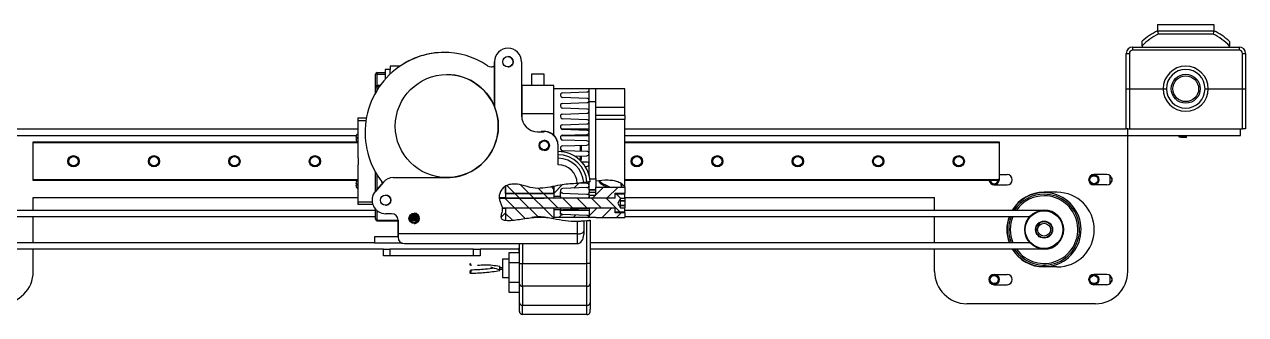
# Model space of a CAD drawing. Header units: millimetres. Extents: x -168 to 836, y 5 to 727.
# Drawn here: x 185.1 to 564.5, y 213.2 to 303.3 of the extents above; entities that cross this region are included whole.
import ezdxf

# ---------------------------------------------------------------- set-up
doc = ezdxf.new("R2010")
doc.units = ezdxf.units.MM

msp = doc.modelspace()

# ---------------------------------------------------------------- hatches: boundary and pattern name
at = {"linetype": 'Continuous', "lineweight": 18}
h = msp.add_hatch(dxfattribs=at)
h.set_pattern_fill('ANSI31', style=0)
edge = h.paths.add_edge_path(flags=0)
edge.add_spline(control_points=[(334.61, 253.09), (334.45, 253), (333.38, 252.27), (332.66, 250.96), (332.61, 249.88)], knot_values=[0.384754, 0.384754, 0.384754, 0.384754, 0.390349, 0.42382, 0.42382, 0.42382, 0.42382], weights=[1, 1, 1, 1, 1], degree=3, periodic=0)
edge.add_line((332.61, 249.88), (332.61, 249.56))
edge.add_spline(control_points=[(332.61, 249.56), (332.61, 249.55), (332.61, 249.54), (332.61, 249.53)], knot_values=[0.427203, 0.427203, 0.427203, 0.427203, 0.427492, 0.427492, 0.427492, 0.427492], weights=[1, 1, 1, 1], degree=3, periodic=0)
edge.add_line((332.61, 249.53), (334.61, 249.53))
edge.add_line((334.61, 249.53), (334.61, 253.09))
h = msp.add_hatch(dxfattribs=at)
h.set_pattern_fill('ANSI31', angle=90, style=0)
edge = h.paths.add_edge_path(flags=0)
edge.add_line((346.6, 249.29), (332.63, 249.29))
edge.add_spline(control_points=[(332.63, 249.29), (332.77, 248.3), (333.35, 247.37), (333.54, 246.37)], knot_values=[0.429977, 0.429977, 0.429977, 0.429977, 0.461418, 0.461418, 0.461418, 0.461418], weights=[1, 1, 1, 1], degree=3, periodic=0)
edge.add_line((333.54, 246.37), (346.6, 246.37))
edge.add_line((346.6, 246.37), (346.6, 246.33))
edge.add_line((346.6, 246.33), (368.5, 246.33))
edge.add_arc((368.5, 246.23), 0.1, -0.1073, 90, ccw=False)
edge.add_line((368.6, 246.23), (368.6, 245.08))
edge.add_line((368.6, 245.08), (371.5, 245.08))
edge.add_arc((371.5, 245.18), 0.1, 270, 359.9816)
edge.add_line((371.6, 245.18), (371.6, 246.39))
edge.add_line((371.6, 246.39), (370.3, 246.39))
edge.add_line((370.3, 246.39), (369.47, 247.83))
edge.add_line((369.47, 247.83), (370.3, 249.26))
edge.add_line((370.3, 249.26), (371.6, 249.26))
edge.add_line((371.6, 249.26), (371.6, 250.48))
edge.add_arc((371.5, 250.48), 0.1, 0, 90)
edge.add_line((371.5, 250.58), (368.6, 250.58))
edge.add_line((368.6, 250.58), (368.6, 249.43))
edge.add_arc((368.5, 249.43), 0.1, -90, 0.1527, ccw=False)
edge.add_line((368.5, 249.33), (346.6, 249.33))
edge.add_line((346.6, 249.33), (346.6, 249.29))
h = msp.add_hatch(dxfattribs=at)
h.set_pattern_fill('ANSI31', angle=90, style=0)
edge = h.paths.add_edge_path(flags=0)
edge.add_line((334.61, 250.78), (349.61, 250.78))
edge.add_line((349.61, 250.78), (349.61, 252.91))
edge.add_spline(control_points=[(349.61, 252.91), (349.25, 252.83), (346.85, 252.26), (342.67, 252.19), (338.28, 254.05), (335.5, 253.61), (334.61, 253.09)], knot_values=[0.228165, 0.228165, 0.228165, 0.228165, 0.239312, 0.303802, 0.353386, 0.384754, 0.384754, 0.384754, 0.384754], weights=[1, 1, 1, 1, 1, 1, 1], degree=3, periodic=0)
edge.add_line((334.61, 253.09), (334.61, 250.78))
h = msp.add_hatch(dxfattribs=at)
h.set_pattern_fill('ANSI31', angle=90, style=0)
h.paths.add_polyline_path([(334.61, 250.77), (334.61, 249.33), (349.61, 249.33), (349.61, 250.77)], flags=0)
h = msp.add_hatch(dxfattribs=at)
h.set_pattern_fill('ANSI31', style=0)
edge = h.paths.add_edge_path(flags=0)
edge.add_line((359.81, 253.91), (357.53, 253.99))
edge.add_spline(control_points=[(357.53, 253.99), (356.99, 253.92), (355.24, 253.75), (352.67, 253.75), (350.6, 253.16), (349.61, 252.91)], knot_values=[0.146622, 0.146622, 0.146622, 0.146622, 0.161789, 0.196672, 0.228165, 0.228165, 0.228165, 0.228165], weights=[1, 1, 1, 1, 1, 1], degree=3, periodic=0)
edge.add_line((349.61, 252.91), (349.61, 249.83))
edge.add_line((349.61, 249.83), (351.61, 249.83))
edge.add_line((351.61, 249.83), (351.61, 251.33))
edge.add_line((351.61, 251.33), (351.66, 251.33))
edge.add_arc((352.36, 251.62), 0.75, 89.776, 202.748, ccw=False)
edge.add_line((352.36, 252.37), (359.8, 252.63))
edge.add_arc((359.8, 253.43), 0.802, 270, 352.6522)
edge.add_arc((359.92, 253.23), 0.684, 7.9563, 98.9732)
h = msp.add_hatch(dxfattribs=at)
h.set_pattern_fill('ANSI31', style=0)
h.paths.add_polyline_path([(362.6, 252.78), (362.6, 250.3), (360.6, 250.3), (360.6, 249.33), (368.6, 249.33), (368.6, 250.86), (371.6, 250.86), (371.6, 252.78)], flags=0)
h = msp.add_hatch(dxfattribs=at)
h.set_pattern_fill('ANSI31', angle=90, style=0)
edge = h.paths.add_edge_path(flags=0)
edge.add_line((332.61, 249.83), (332.61, 249.88))
edge.add_spline(control_points=[(332.61, 249.88), (332.6, 249.86), (332.6, 249.84), (332.6, 249.83)], knot_values=[0.42382, 0.42382, 0.42382, 0.42382, 0.424404, 0.424404, 0.424404, 0.424404], weights=[1, 1, 1, 1], degree=3, periodic=0)
edge.add_line((332.6, 249.83), (332.61, 249.83))
h = msp.add_hatch(dxfattribs=at)
h.set_pattern_fill('ANSI31', style=0)
edge = h.paths.add_edge_path(flags=0)
edge.add_line((334.61, 246.13), (333.57, 246.13))
edge.add_spline(control_points=[(333.57, 246.13), (333.6, 245.9), (333.61, 244.99), (332.7, 243.13), (333.79, 242.59), (334.61, 242.48)], knot_values=[0.463871, 0.463871, 0.463871, 0.463871, 0.470786, 0.491588, 0.515244, 0.515244, 0.515244, 0.515244], weights=[1, 1, 1, 1, 1, 1], degree=3, periodic=0)
edge.add_line((334.61, 242.48), (334.61, 246.13))
h = msp.add_hatch(dxfattribs=at)
h.set_pattern_fill('ANSI31', angle=90, style=0)
edge = h.paths.add_edge_path(flags=0)
edge.add_line((334.61, 246.33), (334.61, 242.48))
edge.add_spline(control_points=[(334.61, 242.48), (335.63, 242.34), (340.54, 242.82), (344.35, 244.05), (348.12, 243.33), (349.61, 243.02)], knot_values=[0.515244, 0.515244, 0.515244, 0.515244, 0.544878, 0.618561, 0.664365, 0.664365, 0.664365, 0.664365], weights=[1, 1, 1, 1, 1, 1], degree=3, periodic=0)
edge.add_line((349.61, 243.02), (349.61, 246.33))
edge.add_line((349.61, 246.33), (334.61, 246.33))
h = msp.add_hatch(dxfattribs=at)
h.set_pattern_fill('ANSI31', style=0)
edge = h.paths.add_edge_path(flags=0)
edge.add_line((359.81, 244.01), (352.37, 244.27))
edge.add_arc((352.36, 245.02), 0.75, 246.9278, 271, ccw=False)
edge.add_line((352.06, 244.33), (351.61, 244.33))
edge.add_line((351.61, 244.33), (351.61, 245.83))
edge.add_line((351.61, 245.83), (349.61, 245.83))
edge.add_line((349.61, 245.83), (349.61, 243.33))
edge.add_line((349.61, 243.33), (360.36, 243.33))
edge.add_arc((360.36, 243.53), 0.2, 270, 383.824)
edge.add_arc((359.92, 243.33), 0.684, 23.824, 98.9732)
h = msp.add_hatch(dxfattribs=at)
h.set_pattern_fill('ANSI31', style=0)
h.paths.add_polyline_path([(362.6, 243.33), (371.6, 243.33), (371.6, 244.79), (368.6, 244.79), (368.6, 246.33), (360.6, 246.33), (360.6, 243.33)], flags=0)

# ---------------------------------------------------------------- linework, layer by layer
at = {"color": 7, "linetype": 'Continuous', "lineweight": 25}
for p, q in [((537.11, 303.3), (554.65, 303.3)), ((537.11, 303.3), (537.11, 301.3)), ((537.11, 301.3), (554.65, 301.3)), ((554.41, 300.3), (537.34, 300.3)), ((554.65, 303.3), (554.65, 301.3)), ((335.34, 295.93), (335.34, 295.93)), ((529.38, 296.28), (562.47, 296.28)), ((529.38, 296.28), (529.38, 295.28)), ((532.38, 296.7), (532.38, 296.28)), ((559.47, 296.28), (559.47, 296.6)), ((562.47, 296.28), (562.47, 295.28)), ((315.51, 294.6), (315.51, 294.6)), ((527.38, 294.28), (528.38, 294.28)), ((527.38, 283.33), (527.38, 294.28)), ((528.38, 294.28), (528.38, 283.33)), ((562.47, 295.28), (529.38, 295.28)), ((563.47, 283.33), (563.47, 294.28)), ((563.47, 294.28), (564.47, 294.28)), ((564.47, 294.28), (564.47, 283.33)), ((294.71, 287.83), (294.71, 288.33)), ((294.71, 288.33), (297.21, 288.33)), ((297.21, 289.33), (297.21, 286.29)), ((298.71, 289.33), (297.21, 289.33)), ((298.71, 290.33), (298.71, 289.33)), ((301.77, 290.33), (298.71, 290.33)), ((298.71, 287.84), (298.71, 289.33)), ((301.37, 290.05), (301.37, 290.05)), ((331.14, 277.81), (331.14, 291.73)), ((331.14, 291.73), (331.14, 277.81)), ((331.14, 291.73), (331.14, 291.73)), ((339.54, 291.73), (339.54, 275)), ((294.71, 287.83), (294.21, 287.83)), ((294.21, 283.83), (294.21, 287.83)), ((294.71, 284.33), (294.71, 287.83)), ((294.71, 287.83), (297.21, 287.83)), ((297.21, 287.83), (297.21, 286.29)), ((342.61, 287.83), (342.61, 284.33)), ((346.61, 287.83), (342.61, 287.83)), ((346.61, 284.33), (346.61, 287.83)), ((294.21, 282.09), (294.21, 283.83)), ((294.71, 284.33), (294.71, 284.29)), ((295.64, 284.33), (294.71, 284.33)), ((294.71, 284.29), (294.71, 284.18)), ((339.61, 284.03), (339.54, 284.03)), ((349.61, 284.33), (339.61, 284.33)), ((339.61, 284.33), (339.61, 283.86)), ((339.61, 283.86), (339.61, 279.53)), ((349.61, 283.33), (349.61, 284.33)), ((360.41, 283.33), (349.61, 283.33)), ((349.61, 281.99), (349.61, 283.33)), ((349.61, 275.68), (349.61, 281.99)), ((352.36, 282.07), (359.8, 282.33)), ((362.6, 283.33), (360.6, 283.33)), ((360.6, 283.18), (360.6, 283.33)), ((360.6, 279.33), (360.6, 283.03)), ((371.6, 283.33), (362.6, 283.33)), ((362.6, 279.33), (362.6, 283.33)), ((371.6, 277.56), (371.6, 283.33)), ((527.38, 283.33), (528.38, 283.33)), ((527.38, 270.83), (527.38, 283.33)), ((528.38, 283.33), (538.88, 283.33)), ((528.38, 283.33), (528.38, 270.83)), ((538.88, 283.33), (539.88, 283.33)), ((551.88, 283.33), (552.88, 283.33)), ((552.88, 283.33), (563.47, 283.33)), ((563.47, 283.33), (564.47, 283.33)), ((563.47, 270.83), (563.47, 283.33)), ((564.47, 283.33), (564.47, 270.83)), ((331.14, 277.81), (331.14, 277.81)), ((339.61, 279.53), (339.61, 274.18)), ((352.36, 278.77), (359.8, 279.03)), ((359.81, 280.31), (352.37, 280.57)), ((359.81, 277.01), (352.37, 277.27)), ((360.6, 279.33), (362.6, 279.33)), ((360.6, 256.22), (360.6, 279.33)), ((362.6, 278.83), (362.6, 279.33)), ((362.6, 255.34), (362.6, 278.83)), ((362.6, 277.56), (371.6, 277.56)), ((371.6, 275.02), (371.6, 277.56)), ((288.75, 274.33), (291.37, 274.33)), ((288.75, 274.33), (288.75, 273.4)), ((291.21, 273.4), (288.75, 273.4)), ((288.75, 273.4), (288.75, 261.92)), ((339.61, 275.68), (349.61, 275.68)), ((349.61, 268.88), (349.61, 275.67)), ((352.36, 275.47), (359.8, 275.73)), ((359.81, 273.71), (352.37, 273.97)), ((371.6, 275.02), (362.6, 275.02)), ((371.6, 273.75), (362.6, 273.75)), ((371.6, 275.02), (371.6, 273.75)), ((371.6, 252.91), (371.6, 273.75)), ((128.47, 270.83), (288.75, 270.83)), ((344.54, 270), (346.61, 270)), ((346.61, 270.1), (346.61, 270.1)), ((351.89, 270.83), (360.6, 270.83)), ((352.36, 272.17), (359.8, 272.43)), ((359.81, 270.41), (352.37, 270.67)), ((371.6, 270.83), (527.38, 270.83)), ((527.88, 270.83), (527.38, 270.83)), ((527.88, 270.83), (562.88, 270.83)), ((527.88, 268.83), (527.88, 270.83)), ((528.38, 270.83), (563.47, 270.83)), ((562.88, 268.83), (562.88, 270.83)), ((564.47, 270.83), (563.47, 270.83)), ((187.88, 266.53), (187.88, 266.83)), ((187.88, 266.83), (288.75, 266.83)), ((187.88, 255.13), (187.88, 266.53)), ((288.75, 266.53), (187.88, 266.53)), ((288.4, 266.95), (288.51, 266.83)), ((288.43, 266.95), (288.41, 266.95)), ((350.89, 265.77), (350.89, 265.83)), ((350.89, 259.73), (350.89, 265.73)), ((352.36, 268.87), (359.8, 269.13)), ((352.36, 265.57), (359.8, 265.83)), ((359.81, 267.11), (352.37, 267.37)), ((357.91, 263.88), (357.91, 265.76)), ((358.21, 265.53), (357.97, 265.76)), ((360.48, 266.83), (360.6, 266.83)), ((360.6, 266.53), (360.6, 266.53)), ((371.6, 266.83), (487.88, 266.83)), ((487.88, 266.53), (371.6, 266.53)), ((487.88, 266.83), (487.88, 266.53)), ((487.88, 266.53), (487.88, 255.13)), ((527.88, 268.83), (562.88, 268.83)), ((527.88, 226.58), (527.88, 268.83)), ((543.73, 268.83), (543.73, 268.44)), ((545.65, 268.63), (545.93, 268.61)), ((545.93, 268.61), (545.93, 268.43)), ((547.03, 268.79), (547.03, 268.83)), ((288.95, 261.92), (288.75, 261.92)), ((288.95, 259.73), (288.95, 261.92)), ((359.81, 263.81), (352.37, 264.07)), ((356.04, 262.4), (359.8, 262.53)), ((357.91, 261.33), (357.91, 262.46)), ((358.21, 263.86), (358.21, 265.53)), ((358.21, 261.43), (358.21, 262.47)), ((288.75, 259.73), (288.75, 248.26)), ((288.75, 259.73), (288.95, 259.73)), ((357.5, 261.33), (357.91, 261.33)), ((357.91, 261.33), (358.11, 261.33)), ((359.81, 260.51), (358.28, 260.56)), ((359.32, 259.21), (359.8, 259.23)), ((187.88, 255.13), (288.75, 255.13)), ((187.88, 254.83), (187.88, 255.13)), ((288.75, 254.83), (187.88, 254.83)), ((288.51, 254.83), (288.4, 254.71)), ((294.16, 251.47), (296.63, 254.34)), ((296.63, 254.34), (294.16, 251.47)), ((294.21, 251.53), (294.21, 257.37)), ((296.19, 254.39), (296.2, 254.39)), ((296.4, 254.07), (296.19, 254.39)), ((296.2, 254.39), (296.4, 254.07)), ((296.63, 254.34), (296.63, 254.34)), ((299.66, 255.73), (316.34, 255.73)), ((299.66, 255.73), (299.66, 255.73)), ((359.88, 254.3), (358.87, 254.21)), ((360.6, 251.96), (360.6, 254.41)), ((360.77, 255.34), (362.6, 255.34)), ((362.6, 255.47), (362.6, 254.67)), ((362.6, 254.67), (362.6, 252.78)), ((371.6, 255.13), (487.88, 255.13)), ((487.88, 254.83), (371.6, 254.83)), ((487.88, 256.68), (490.38, 256.68)), ((487.88, 255.13), (487.88, 254.83)), ((521.38, 256.68), (517.38, 256.68)), ((522.88, 255.64), (522.88, 254.52)), ((288.43, 252.55), (288.41, 252.55)), ((294.16, 251.47), (294.16, 251.47)), ((334.61, 250.78), (334.61, 253.09)), ((334.61, 253.09), (334.61, 249.53)), ((334.61, 250.78), (349.61, 250.78)), ((349.61, 250.77), (334.61, 250.77)), ((334.61, 250.77), (334.61, 249.33)), ((341.68, 250.78), (341.69, 250.77)), ((347.4, 250.77), (347.39, 250.78)), ((349.61, 252.91), (349.61, 249.83)), ((349.61, 250.78), (349.61, 252.91)), ((349.61, 250.77), (349.61, 249.33)), ((351.66, 251.33), (351.61, 251.33)), ((351.61, 249.83), (351.61, 251.33)), ((359.8, 252.63), (352.36, 252.37)), ((359.81, 253.91), (357.53, 253.99)), ((362.6, 251.96), (360.6, 251.96)), ((360.6, 251.87), (360.6, 251.96)), ((362.6, 251.87), (360.6, 251.87)), ((360.6, 251.87), (360.6, 251.18)), ((360.6, 251.18), (362.6, 251.18)), ((360.6, 250.3), (360.6, 251.18)), ((362.6, 252.78), (371.6, 252.78)), ((362.6, 250.3), (362.6, 252.78)), ((365.53, 253.46), (365.46, 253.07)), ((366.03, 252.78), (365.46, 253.07)), ((366.98, 252.78), (365.53, 253.46)), ((368.6, 250.86), (371.6, 250.86)), ((368.6, 249.33), (368.6, 250.86)), ((368.6, 249.43), (368.6, 250.58)), ((371.5, 250.58), (368.6, 250.58)), ((370.6, 253.79), (370.6, 252.76)), ((371.6, 252.78), (371.6, 250.86)), ((371.6, 250.48), (371.6, 250.86)), ((371.6, 249.26), (371.6, 250.48)), ((486.38, 253.48), (490.38, 253.48)), ((505.88, 251.18), (501.88, 251.18)), ((521.38, 253.48), (517.38, 253.48)), ((187.88, 249.58), (288.75, 249.58)), ((187.88, 245.67), (187.88, 249.58)), ((288.75, 248.26), (293.16, 248.26)), ((288.75, 248.26), (288.75, 247.33)), ((293.38, 247.33), (288.75, 247.33)), ((332.61, 249.88), (332.61, 249.56)), ((332.61, 249.53), (334.61, 249.53)), ((346.6, 249.29), (332.63, 249.29)), ((349.61, 249.33), (334.61, 249.33)), ((334.61, 249.29), (334.61, 249.33)), ((346.6, 249.29), (346.6, 249.33)), ((368.5, 249.33), (346.6, 249.33)), ((351.61, 249.83), (349.61, 249.83)), ((351.61, 249.83), (351.61, 249.33)), ((360.38, 249.58), (360.6, 249.58)), ((360.6, 250.3), (362.6, 250.3)), ((360.6, 250.3), (360.6, 249.33)), ((368.6, 249.33), (360.6, 249.33)), ((370.3, 249.26), (369.47, 247.83)), ((369.47, 247.83), (370.3, 246.39)), ((371.6, 249.26), (370.3, 249.26)), ((370.3, 249.26), (370.3, 249.26)), ((371.6, 249.26), (370.3, 249.26)), ((370.3, 248.56), (370.3, 248.54)), ((370.3, 248.56), (371.6, 248.56)), ((371.6, 248.54), (370.3, 248.54)), ((370.3, 247.12), (370.3, 247.1)), ((370.3, 247.12), (371.6, 247.12)), ((371.6, 247.1), (370.3, 247.1)), ((371.6, 249.58), (467.88, 249.58)), ((371.6, 249.26), (371.6, 249.26)), ((371.6, 249.26), (371.6, 248.56)), ((371.6, 248.56), (371.6, 248.54)), ((371.6, 248.54), (371.6, 247.12)), ((371.6, 247.12), (371.6, 247.1)), ((371.6, 247.1), (371.6, 246.39)), ((467.88, 245.67), (467.88, 249.58)), ((157.88, 245.67), (294.21, 245.67)), ((162.27, 243.67), (294.21, 243.67)), ((187.88, 235.49), (187.88, 243.67)), ((294.21, 242.83), (294.21, 245.93)), ((299.19, 244.53), (297.34, 244.53)), ((297.34, 244.53), (297.34, 244.53)), ((304.91, 242.52), (304.91, 243.64)), ((305.21, 242.43), (305.21, 244.07)), ((305.51, 242.43), (305.51, 244.3)), ((305.81, 242.43), (305.81, 244.42)), ((306.11, 242.43), (306.11, 244.48)), ((306.41, 242.43), (306.41, 244.46)), ((306.71, 242.43), (306.71, 244.38)), ((307.01, 242.43), (307.01, 244.22)), ((307.31, 242.43), (307.31, 243.92)), ((333.54, 246.37), (346.6, 246.37)), ((334.61, 246.13), (333.57, 246.13)), ((334.61, 246.33), (334.61, 246.37)), ((334.61, 246.33), (349.61, 246.33)), ((334.61, 246.33), (334.61, 242.48)), ((334.61, 246.13), (334.61, 242.48)), ((342.75, 243.42), (342.84, 243.43)), ((346.6, 246.33), (346.6, 246.37)), ((346.6, 246.33), (368.5, 246.33)), ((347.46, 243.38), (347.6, 243.48)), ((349.61, 246.33), (349.61, 243.33)), ((349.61, 245.83), (351.61, 245.83)), ((349.61, 245.83), (349.61, 243.33)), ((360.36, 243.33), (349.61, 243.33)), ((351.61, 246.33), (351.61, 245.83)), ((351.61, 244.33), (351.61, 245.83)), ((351.61, 244.33), (352.06, 244.33)), ((351.99, 245.67), (360.6, 245.67)), ((359.81, 244.01), (352.37, 244.27)), ((360.51, 243.67), (360.6, 243.67)), ((360.6, 246.33), (368.6, 246.33)), ((360.6, 246.33), (360.6, 243.33)), ((362.6, 243.33), (360.6, 243.33)), ((362.6, 243.33), (371.6, 243.33)), ((368.6, 244.79), (368.6, 246.33)), ((368.6, 245.08), (368.6, 246.23)), ((368.6, 245.08), (371.5, 245.08)), ((371.6, 244.79), (368.6, 244.79)), ((370.3, 246.39), (371.6, 246.39)), ((370.3, 246.39), (370.3, 246.39)), ((370.3, 246.39), (371.6, 246.39)), ((371.6, 245.18), (371.6, 246.39)), ((371.6, 246.39), (371.6, 246.39)), ((371.6, 245.67), (501.88, 245.67)), ((371.6, 244.79), (371.6, 245.18)), ((371.6, 244.79), (371.6, 243.33)), ((371.6, 243.67), (497.49, 243.67)), ((467.88, 235.49), (467.88, 243.67)), ((506.83, 242.97), (506.83, 242.97)), ((294.71, 242.37), (294.71, 242.47)), ((294.71, 242.33), (294.71, 242.37)), ((294.71, 242.33), (301.19, 242.33)), ((301.19, 238.23), (301.19, 242.53)), ((301.19, 242.53), (301.19, 242.53)), ((301.19, 242.53), (301.19, 237.23)), ((301.19, 241.83), (301.19, 241.89)), ((301.19, 237.33), (301.19, 241.83)), ((301.19, 241.83), (301.19, 241.83)), ((301.19, 237.33), (301.19, 241.83)), ((305.01, 242.33), (305.11, 242.33)), ((305.21, 242.43), (305.11, 242.33)), ((305.31, 242.33), (305.21, 242.43)), ((305.31, 242.33), (305.41, 242.33)), ((305.51, 242.43), (305.41, 242.33)), ((305.61, 242.33), (305.51, 242.43)), ((305.61, 242.33), (305.71, 242.33)), ((305.81, 242.43), (305.71, 242.33)), ((305.91, 242.33), (305.81, 242.43)), ((305.91, 242.33), (306.01, 242.33)), ((306.11, 242.43), (306.01, 242.33)), ((306.21, 242.33), (306.11, 242.43)), ((306.21, 242.33), (306.31, 242.33)), ((306.41, 242.43), (306.31, 242.33)), ((306.51, 242.33), (306.41, 242.43)), ((306.51, 242.33), (306.61, 242.33)), ((306.71, 242.43), (306.61, 242.33)), ((306.81, 242.33), (306.71, 242.43)), ((306.81, 242.33), (306.91, 242.33)), ((307.01, 242.43), (306.91, 242.33)), ((307.11, 242.33), (307.01, 242.43)), ((307.11, 242.33), (307.21, 242.33)), ((307.31, 242.43), (307.21, 242.33)), ((307.37, 242.33), (307.31, 242.43)), ((356.89, 238.23), (356.89, 242.18)), ((358.8, 242.35), (359.89, 242.42)), ((358.89, 242.34), (358.89, 239.06)), ((358.89, 239.06), (358.89, 238.06)), ((359.89, 229.11), (359.89, 242.42)), ((360.89, 242.48), (360.89, 229.11)), ((293.89, 235.49), (162.27, 235.49)), ((293.89, 237.33), (293.89, 235.33)), ((301.19, 237.33), (293.89, 237.33)), ((302.57, 235.33), (293.89, 235.33)), ((356.89, 238.23), (301.19, 238.23)), ((301.19, 238.23), (301.19, 237.23)), ((301.19, 237.23), (301.19, 237.23)), ((303.19, 235.23), (356.89, 235.23)), ((338.89, 229.11), (338.89, 235.23)), ((356.89, 235.23), (356.89, 238.23)), ((497.49, 235.49), (360.89, 235.49)), ((296.67, 233.49), (157.88, 233.49)), ((187.88, 226.58), (187.88, 233.49)), ((296.67, 231.49), (296.67, 233.49)), ((296.67, 233.49), (298.67, 233.49)), ((298.67, 231.49), (296.67, 231.49)), ((298.67, 233.49), (298.67, 231.49)), ((324.67, 233.49), (298.67, 233.49)), ((324.67, 231.49), (298.67, 231.49)), ((324.67, 231.49), (324.67, 233.49)), ((324.67, 233.49), (326.67, 233.49)), ((326.67, 231.49), (324.67, 231.49)), ((326.67, 233.49), (326.67, 231.49)), ((338.83, 233.49), (326.67, 233.49)), ((338.89, 232.33), (335.61, 232.33)), ((335.61, 232.33), (335.61, 229.33)), ((338.89, 233.9), (338.83, 233.88)), ((338.83, 232.33), (338.83, 233.88)), ((501.88, 233.49), (360.89, 233.49)), ((467.88, 226.58), (467.88, 233.49)), ((333.61, 227.72), (332.71, 227.72)), ((335.61, 230.38), (333.61, 230.38)), ((333.61, 230.38), (333.61, 224.68)), ((335.61, 229.33), (335.61, 223.13)), ((338.89, 222.75), (338.89, 229.11)), ((338.89, 229.11), (339.89, 229.11)), ((339.89, 229.11), (359.89, 229.11)), ((360.89, 229.11), (359.89, 229.11)), ((505.88, 227.98), (501.88, 227.98)), ((332.71, 227.34), (333.61, 227.34)), ((333.61, 224.68), (335.61, 224.68)), ((338.89, 214.2), (338.89, 224.02)), ((486.38, 225.68), (490.38, 225.68)), ((521.38, 225.68), (517.38, 225.68)), ((522.88, 224.64), (522.88, 223.52)), ((335.61, 223.13), (335.61, 220.13)), ((335.61, 220.13), (338.89, 220.13)), ((338.89, 216.83), (338.89, 222.75)), ((359.89, 222.04), (339.89, 222.04)), ((339.89, 222.04), (339.89, 216.13)), ((359.89, 216.13), (359.89, 222.04)), ((360.89, 222.75), (360.89, 216.83)), ((486.38, 222.48), (490.38, 222.48)), ((521.38, 222.48), (517.38, 222.48)), ((338.89, 214.2), (338.89, 216.83)), ((517.88, 216.58), (477.88, 216.58)), ((338.89, 214.2), (338.89, 214.2)), ((339.89, 216.13), (359.89, 216.13)), ((359.89, 213.2), (339.89, 213.2)), ((339.89, 213.2), (339.89, 213.2))]:
    msp.add_line(p, q, dxfattribs=at)
at = {"color": 8, "linetype": 'Continuous', "lineweight": 25}
for p, q in [((294.71, 284.18), (295.54, 284.18)), ((294.71, 282.93), (294.71, 284.18)), ((339.61, 279.53), (339.54, 279.53)), ((127.88, 268.83), (288.24, 268.83)), ((352.11, 268.83), (360.6, 268.83)), ((371.6, 268.83), (527.88, 268.83)), ((294.71, 252.11), (294.71, 256.53)), ((522.38, 253.83), (522.38, 255.95)), ((522.38, 255.95), (522.72, 255.95)), ((344.61, 250.77), (344.61, 250.78)), ((370.44, 253.91), (370.46, 252.78)), ((294.71, 242.47), (294.71, 245.46)), ((304.81, 242.87), (304.81, 243.29)), ((305.01, 242.33), (305.01, 243.83)), ((305.11, 242.33), (305.11, 243.96)), ((305.31, 242.33), (305.31, 244.16)), ((305.41, 242.33), (305.41, 244.24)), ((305.61, 242.33), (305.61, 244.35)), ((305.71, 242.33), (305.71, 244.39)), ((305.91, 242.33), (305.91, 244.45)), ((306.01, 242.33), (306.01, 244.47)), ((306.21, 242.33), (306.21, 244.48)), ((306.31, 242.33), (306.31, 244.47)), ((306.51, 242.33), (306.51, 244.44)), ((306.61, 242.33), (306.61, 244.41)), ((306.81, 242.33), (306.81, 244.34)), ((306.91, 242.33), (306.91, 244.28)), ((307.11, 242.33), (307.11, 244.14)), ((307.21, 242.33), (307.21, 244.04)), ((307.41, 242.39), (307.41, 243.77)), ((307.51, 242.6), (307.51, 243.55)), ((501.88, 245.67), (501.88, 245.58)), ((294.71, 242.47), (301.19, 242.47)), ((339.89, 235.23), (339.89, 229.11)), ((501.88, 233.49), (501.88, 233.58)), ((335.61, 229.33), (338.89, 229.33)), ((522.38, 223.21), (522.38, 225.33)), ((338.89, 223.13), (335.61, 223.13)), ((522.38, 223.21), (522.72, 223.21))]:
    msp.add_line(p, q, dxfattribs=at)
at = {"color": 7, "linetype": 'Continuous', "lineweight": 25, "flags": 128}
for points in [[(346.61, 270.1), (346, 270.06), (345.69, 270)], [(545.93, 268.43), (545.98, 268.37), (546.02, 268.31), (546.09, 268.22)], [(546.09, 268.22), (546.09, 268.37), (546.09, 268.52), (546.09, 268.68), (546.09, 268.83)], [(360.6, 256.63), (360.57, 256.49), (360.55, 256.43)], [(352.37, 250.87), (354.68, 250.79), (357.17, 250.7), (359.81, 250.61)], [(359.8, 246.03), (357.27, 245.94), (354.79, 245.85), (352.36, 245.77)], [(359.89, 222.04), (359.89, 222.77), (359.89, 223.55), (359.89, 224.4), (359.89, 225.28), (359.89, 226.21), (359.89, 227.16), (359.89, 228.13), (359.89, 229.11)], [(360.89, 229.11), (360.89, 228.23), (360.89, 227.35), (360.89, 226.5), (360.89, 225.67), (360.89, 224.87), (360.89, 224.11), (360.89, 223.4), (360.89, 222.75)], [(360.89, 216.83), (360.89, 216.24), (360.89, 215.72), (360.89, 215.26), (360.89, 214.88), (360.89, 214.87)], [(359.89, 213.2), (359.89, 213.25), (359.89, 213.39), (359.89, 213.63), (359.89, 213.96), (359.89, 214.38), (359.89, 214.88), (359.89, 215.47), (359.89, 216.13)]]:
    msp.add_lwpolyline(points, dxfattribs=at)
at = {"color": 7, "linetype": 'Continuous', "lineweight": 25}
for centre, radius in [((335.34, 291.73), 1.6), ((316.34, 271.73), 16), ((545.88, 283.33), 4.5), ((545.88, 283.33), 4), ((346.61, 265.73), 1.6), ((346.61, 265.73), 1.4), ((200.38, 260.83), 1.75), ((200.38, 260.83), 1.45), ((225.38, 260.83), 1.75), ((225.38, 260.83), 1.45), ((250.38, 260.83), 1.75), ((250.38, 260.83), 1.45), ((275.38, 260.83), 1.75), ((275.38, 260.83), 1.45), ((375.38, 260.83), 1.75), ((375.38, 260.83), 1.45), ((400.38, 260.83), 1.75), ((400.38, 260.83), 1.45), ((425.38, 260.83), 1.75), ((425.38, 260.83), 1.45), ((450.38, 260.83), 1.75), ((450.38, 260.83), 1.45), ((475.38, 260.83), 1.75), ((475.38, 260.83), 1.45), ((517.38, 255.08), 1.55), ((517.38, 255.08), 1.25), ((297.34, 248.73), 1.6), ((306.19, 243.08), 1.6), ((306.19, 243.08), 1.4), ((501.88, 239.58), 6), ((501.88, 239.58), 5.85), ((501.88, 239.58), 2.65), ((501.88, 239.58), 2.5), ((501.88, 239.58), 2), ((486.38, 224.08), 1.55), ((486.38, 224.08), 1.25), ((517.38, 224.08), 1.55), ((517.38, 224.08), 1.25)]:
    msp.add_circle(centre, radius, dxfattribs=at)
for centre, radius, start, end in [((545.88, 283.33), 20, 116.0059, 132.4542), ((545.88, 283.33), 19, 116.6938, 135.2778), ((545.88, 283.33), 19, 44.3095, 63.3062), ((545.88, 283.33), 20, 47.1721, 63.9941), ((335.34, 291.73), 4.2, 0.0036, 180.0036), ((335.34, 291.73), 4.2, 90, 180.0036), ((529.38, 294.28), 2, 90, 180), ((562.47, 294.28), 2, 0, 90), ((315.51, 270.34), 24.26, 56.1221, 125.6602), ((315.51, 270.34), 24.26, 90, 125.6602), ((335.34, 291.73), 1.6, 0.0036, 90), ((529.38, 294.28), 1, 90, 180), ((562.47, 294.28), 1, 0, 90), ((315.95, 269.73), 25.01, 125.6602, 217.8291), ((315.95, 269.73), 25.01, 125.6602, 217.8291), ((294.71, 287.83), 0.5, 90, 180), ((330.15, 292.14), 2, 236.1221, 299.4791), ((330.15, 292.14), 2, 270, 299.5102), ((335.34, 291.73), 1.6, 270, 0.0036), ((545.88, 283.33), 7, 0, 180), ((545.88, 283.33), 6, 0, 180), ((316.34, 271.73), 16, 15.5194, 90), ((294.71, 283.83), 0.5, 90, 180), ((294.64, 283.74), 0.446, 81.9504, 168.5781), ((352.36, 281.32), 0.75, 89.776, 271), ((359.8, 283.13), 0.802, 270, 359.8357), ((360.41, 283.13), 0.2, 359.8357, 90), ((545.88, 283.33), 7, 180, 0), ((545.88, 283.33), 6, 180, 0), ((316.34, 271.73), 16, 270, 22.3291), ((316.34, 271.73), 16, 270, 22.3291), ((352.36, 278.02), 0.75, 89.776, 271), ((359.8, 279.83), 0.802, 270, 352.6522), ((359.92, 279.63), 0.684, 7.9563, 98.9732), ((359.92, 276.33), 0.684, 7.9563, 98.9732), ((344.54, 275), 5, 180.0036, 270.0013), ((352.36, 274.72), 0.75, 89.776, 271), ((359.8, 276.53), 0.802, 270, 352.6522), ((359.8, 273.23), 0.802, 270, 352.6522), ((359.92, 273.03), 0.684, 7.9563, 98.9732), ((289.65, 268.03), 1.65, 123.0557, 138.9526), ((316.34, 271.73), 16, 359.8123, 4.3362), ((346.61, 265.83), 4.28, 0.0036, 102.4178), ((346.61, 265.73), 4.28, 0.0036, 90.0013), ((352.36, 271.42), 0.75, 89.776, 271), ((359.8, 269.93), 0.802, 270, 352.6522), ((359.92, 269.73), 0.684, 7.9563, 98.9732), ((289.65, 268.03), 1.62, 138.4674, 169.1618), ((289.65, 268.03), 1.62, 190.8382, 221.5326), ((289.65, 268.03), 1.25, 165.8995, 194.1005), ((346.61, 265.73), 1.6, 270, 90), ((346.61, 265.73), 1.4, 270, 90), ((352.36, 268.12), 0.75, 89.776, 271), ((352.36, 264.82), 0.75, 89.776, 271), ((359.8, 266.63), 0.802, 270, 352.6522), ((359.92, 266.43), 0.684, 7.9563, 98.9732), ((350.89, 253.83), 10, 3.5412, 89.9997), ((350.89, 253.83), 9, 3.0335, 89.9997), ((359.8, 263.33), 0.802, 270, 352.6522), ((359.92, 263.13), 0.684, 7.9563, 98.9732), ((350.89, 253.73), 8, 3.1192, 90), ((350.89, 253.73), 6, 1.8023, 90), ((359.8, 260.03), 0.802, 270, 352.6522), ((359.92, 259.83), 0.684, 7.9563, 98.9732), ((289.65, 253.63), 1.62, 138.4674, 169.1618), ((299.66, 251.73), 4, 90, 139.2314), ((299.66, 251.73), 4, 90, 139.2314), ((359.92, 256.53), 0.684, 7.9563, 51.2169), ((486.38, 255.08), 1.6, 189.1017, 270), ((486.38, 255.08), 1.55, 189.3979, 14.5926), ((486.38, 255.08), 1.25, 191.682, 348.318), ((490.38, 255.08), 1.6, 270, 90), ((517.38, 255.08), 1.6, 90, 270), ((521.38, 255.08), 1.6, 270, 90), ((289.65, 253.63), 1.62, 190.8382, 221.5326), ((289.65, 253.63), 1.25, 165.8995, 194.1005), ((289.65, 253.63), 1.65, 220.987, 236.9443), ((297.34, 248.73), 4.2, 139.2314, 270), ((297.34, 248.73), 4.2, 139.2314, 270), ((352.36, 251.62), 0.75, 89.776, 202.748), ((359.8, 253.43), 0.802, 270, 352.6522), ((359.92, 253.23), 0.684, 7.9563, 98.9732), ((371.5, 250.48), 0.1, 0, 90), ((501.88, 239.58), 11.6, 90, 148.3201), ((501.88, 239.58), 11.5, 90, 148.0122), ((501.88, 239.58), 11.5, 211.9878, 90), ((501.88, 239.58), 11, 213.6294, 90), ((501.88, 239.58), 11, 90, 146.3706), ((505.88, 239.58), 11.6, 270, 90), ((297.34, 248.73), 1.6, 0.0036, 90), ((297.34, 248.73), 1.6, 270, 0.0036), ((368.5, 249.43), 0.1, 270, 360), ((294.64, 242.92), 0.446, 191.4221, 278.0493), ((294.71, 242.83), 0.5, 180, 270), ((299.19, 242.53), 2, 0.0036, 90), ((299.19, 242.53), 2, 0.0036, 90), ((306.19, 243.08), 1.6, 0.0036, 90), ((306.19, 243.08), 1.4, 270, 90), ((306.19, 243.08), 1.6, 270, 0.0036), ((352.36, 245.02), 0.75, 246.9278, 271), ((359.92, 243.33), 0.684, 23.824, 98.9732), ((360.36, 243.53), 0.2, 270, 23.824), ((368.5, 246.23), 0.1, 359.8927, 90), ((371.5, 245.18), 0.1, 270, 359.9816), ((501.88, 239.58), 11.6, 159.3439, 200.6561), ((501.88, 239.58), 11.5, 159.1559, 200.8441), ((501.88, 239.58), 11, 158.161, 201.839), ((501.88, 239.58), 6.09, 270, 90), ((303.19, 237.23), 2, 180.0036, 270), ((501.88, 239.58), 11.6, 211.6799, 270), ((177.88, 226.58), 10, 270, 0), ((477.88, 226.58), 10, 180, 270), ((486.38, 224.08), 1.6, 90, 270), ((490.38, 224.08), 1.6, 270, 90), ((517.38, 224.08), 1.6, 90, 270), ((517.88, 226.58), 10, 270, 0), ((521.38, 224.08), 1.6, 270, 90), ((339.76, 222.92), 0.893, 191.4223, 278.0514), ((360.01, 222.92), 0.893, 261.9492, 348.5821), ((339.76, 217.01), 0.893, 191.4223, 278.0513), ((360.01, 217.01), 0.893, 261.9495, 348.5816), ((339.89, 214.2), 1, 180, 270), ((359.89, 214.2), 1, 270, 338.1)]:
    msp.add_arc(centre, radius, start, end, dxfattribs=at)
at = {"color": 8, "linetype": 'Continuous', "lineweight": 25}
for centre, radius, start, end in [((520.88, 255.95), 1.5, 0, 16.4213), ((501.88, 239.58), 10.5, 90, 144.5361), ((501.88, 239.58), 10.5, 215.4639, 90), ((501.88, 239.58), 10.5, 157.0633, 202.9367), ((520.88, 223.21), 1.5, 343.5787, 0)]:
    msp.add_arc(centre, radius, start, end, dxfattribs=at)
at = {"color": 7, "linetype": 'Continuous', "lineweight": 25}
for centre, major_axis, ratio, start_param, end_param in [((356.89, 239.06), (2, 0), 0.414214, 4.712465, 6.283261), ((303.19, 237.23), (1.41, 1.41), 0.999937, 2.356163, 3.926959), ((356.89, 238.06), (0, 2.83), 0.707107, 3.141593, 4.712389), ((339.89, 229.11), (0, 10), 0.000006, 3.926991, 4.712389), ((339.89, 214.2), (0.707, 0.707), 0.999989, 2.356102, 3.926899), ((339.89, 223.2), (0, 10), 0.000006, 3.141593, 3.926991)]:
    msp.add_ellipse(centre, major_axis=major_axis, ratio=ratio, start_param=start_param, end_param=end_param, dxfattribs=at)
for points, knots in [([(537.11, 301.3), (537.11, 301.29), (537.12, 301.27), (537.15, 301.11), (537.21, 300.86), (537.28, 300.58), (537.32, 300.39), (537.34, 300.31), (537.34, 300.3)], [0, 0, 0, 0, 0.207725, 0.415366, 0.625324, 0.840417, 0.99405, 1, 1, 1, 1]), ([(554.65, 301.3), (554.64, 301.29), (554.64, 301.27), (554.6, 301.11), (554.54, 300.86), (554.48, 300.58), (554.43, 300.39), (554.41, 300.31), (554.41, 300.3)], [0, 0, 0, 0, 0.207725, 0.415367, 0.625323, 0.840416, 0.99405, 1, 1, 1, 1]), ([(532.38, 296.7), (532.38, 296.91), (532.38, 297.27), (532.38, 297.7), (532.38, 297.95), (532.38, 298.07), (532.38, 298.08), (532.38, 298.08)], [0, 0, 0, 0, 0.339623, 0.572496, 0.751546, 0.897523, 1, 1, 1, 1]), ([(559.47, 298), (559.47, 297.99), (559.47, 297.97), (559.47, 297.8), (559.47, 297.51), (559.47, 297.09), (559.47, 296.76), (559.47, 296.6)], [0, 0, 0, 0, 0.143452, 0.286328, 0.481365, 0.747049, 1, 1, 1, 1]), ([(288.05, 268.33), (288.1, 268.33), (288.18, 268.33), (288.37, 268.33), (288.43, 268.33)], [0, 0, 0, 0, 0.6290253, 1, 1, 1, 1]), ([(288.43, 267.72), (288.32, 267.72), (288.15, 267.72), (288.08, 267.72), (288.05, 267.72)], [0, 0, 0, 0, 0.6290258, 1, 1, 1, 1]), ([(288.41, 269.1), (288.4, 269.1), (288.39, 269.1), (288.42, 269.1), (288.43, 269.1)], [0, 0, 0, 0, 0.370748, 1, 1, 1, 1]), ([(546.98, 268.8), (547, 268.79), (547.06, 268.77), (546.78, 268.72), (546.22, 268.67), (545.48, 268.62), (544.71, 268.57), (544.1, 268.52), (543.75, 268.48), (543.76, 268.45), (543.77, 268.44)], [0, 0, 0, 0, 0.078238, 0.220088, 0.359455, 0.499212, 0.640842, 0.778512, 0.921133, 1, 1, 1, 1]), ([(543.76, 268.42), (543.8, 268.4), (543.91, 268.39), (544.14, 268.36), (544.23, 268.35), (544.42, 268.33), (544.53, 268.33), (544.85, 268.3), (545.1, 268.29), (545.62, 268.25), (545.87, 268.23), (546.09, 268.22)], [0, 0, 0, 0, 0.25, 0.25, 0.375, 0.375, 0.5, 0.5, 0.75, 0.75, 1, 1, 1, 1]), ([(544.59, 268.56), (544.59, 268.56), (544.72, 268.54), (545.13, 268.51), (545.6, 268.46), (545.85, 268.44), (545.93, 268.43)], [0, 0, 0, 0, 0.01508, 0.413959, 0.8276, 1, 1, 1, 1]), ([(358.11, 261.33), (358.11, 261.33), (358.13, 261.33), (358.15, 261.34), (358.16, 261.35), (358.18, 261.36), (358.18, 261.37), (358.19, 261.38), (358.2, 261.39), (358.2, 261.41), (358.21, 261.42), (358.21, 261.43)], [0, 0, 0, 0, 0.255299, 0.369696, 0.485402, 0.537261, 0.589407, 0.637627, 0.719111, 0.877799, 1, 1, 1, 1]), ([(288.41, 254.7), (288.4, 254.7), (288.39, 254.7), (288.42, 254.7), (288.43, 254.7)], [0, 0, 0, 0, 0.370748, 1, 1, 1, 1]), ([(358.88, 254.16), (358.85, 254.16), (358.81, 254.15), (358.47, 254.11), (357.97, 254.04), (357.41, 253.97), (357.03, 253.93), (356.89, 253.92)], [0, 0, 0, 0, 0.2138026, 0.4275943, 0.6417138, 0.8565406, 1, 1, 1, 1]), ([(360.87, 254.45), (360.86, 254.44), (360.84, 254.44), (360.67, 254.42), (360.42, 254.38), (360.14, 254.34), (359.95, 254.32), (359.88, 254.3)], [0, 0, 0, 0, 0.2138, 0.427589, 0.641641, 0.856333, 1, 1, 1, 1]), ([(371.6, 252.91), (371.25, 253.26), (370.57, 253.96), (368.76, 254.72), (366.04, 255.03), (363.87, 254.81), (362.6, 254.67)], [0, 0, 0, 0, 0.163076, 0.325818, 0.604424, 1, 1, 1, 1]), ([(365.46, 253.07), (365.25, 253.16), (364.83, 253.33), (364.28, 253.71), (363.87, 254.12), (363.69, 254.48), (363.67, 254.68), (363.67, 254.75)], [0, 0, 0, 0, 0.2287676, 0.4554188, 0.6763613, 0.8980742, 1, 1, 1, 1]), ([(365.53, 253.46), (365.32, 253.54), (364.9, 253.72), (364.35, 254.09), (363.98, 254.44), (363.89, 254.67), (363.86, 254.75)], [0, 0, 0, 0, 0.284151, 0.565974, 0.841594, 1, 1, 1, 1]), ([(288.05, 253.93), (288.1, 253.93), (288.18, 253.93), (288.37, 253.93), (288.43, 253.93)], [0, 0, 0, 0, 0.6290253, 1, 1, 1, 1]), ([(288.43, 253.32), (288.32, 253.32), (288.15, 253.32), (288.08, 253.32), (288.05, 253.32)], [0, 0, 0, 0, 0.6290258, 1, 1, 1, 1]), ([(356.89, 253.92), (356.12, 253.87), (354.58, 253.77), (352, 253.57), (349.21, 252.9), (346.16, 252.36), (342.86, 252.37), (339.91, 253.41), (337.29, 253.86), (335.38, 253.53), (334.07, 252.82), (333.15, 251.76), (332.63, 250.56), (332.56, 249.31), (332.91, 248.2), (333.35, 247.13), (333.69, 245.9), (333.45, 244.81), (333.2, 244.01), (333.14, 243.55), (333.2, 243.23), (333.36, 242.96), (333.69, 242.71), (334.61, 242.4), (336.99, 242.4), (340.55, 243.06), (345.02, 243.64), (349.26, 243.18), (353.14, 242.23), (355.64, 242.2), (356.89, 242.18)], [0, 0, 0, 0, 0.0403177, 0.080558, 0.1349676, 0.1893007, 0.2427646, 0.3045299, 0.351569, 0.380168, 0.4039531, 0.4277722, 0.4520481, 0.4713592, 0.4916674, 0.5119893, 0.5320915, 0.5568726, 0.568865, 0.5759265, 0.5808367, 0.5857662, 0.5918039, 0.6022785, 0.6359027, 0.7138529, 0.7919525, 0.8698447, 0.9351104, 1, 1, 1, 1]), ([(352.37, 250.87), (352.32, 250.87), (352.24, 250.87), (352.1, 250.91), (351.95, 250.98), (351.78, 251.12), (351.68, 251.29), (351.67, 251.31), (351.66, 251.33)], [0, 0, 0, 0, 0.061385, 0.122545, 0.216609, 0.368768, 0.656124, 1, 1, 1, 1]), ([(359.81, 250.61), (359.87, 250.61), (359.97, 250.62), (360.13, 250.59), (360.32, 250.51), (360.48, 250.35), (360.57, 250.18), (360.59, 250.06), (360.6, 250.03)], [0, 0, 0, 0, 0.120072, 0.239988, 0.399873, 0.641796, 0.894848, 1, 1, 1, 1]), ([(360.6, 250.03), (360.57, 249.92), (360.53, 249.74), (360.33, 249.51), (360.09, 249.36), (359.9, 249.34), (359.8, 249.33)], [0, 0, 0, 0, 0.325129, 0.548658, 0.773004, 1, 1, 1, 1]), ([(370.3, 249.26), (370.25, 249.15), (370.14, 248.92), (370.24, 248.68), (370.3, 248.56)], [0, 0, 0, 0, 0.4796305, 1, 1, 1, 1]), ([(370.3, 248.54), (370.24, 248.28), (370.14, 247.81), (370.25, 247.34), (370.3, 247.12)], [0, 0, 0, 0, 0.542916, 1, 1, 1, 1]), ([(370.3, 247.1), (370.24, 246.97), (370.14, 246.73), (370.25, 246.5), (370.3, 246.39)], [0, 0, 0, 0, 0.542915, 1, 1, 1, 1]), ([(342.84, 243.43), (343.56, 243.53), (345.04, 243.72), (347.22, 243.5), (348.65, 243.21), (349.34, 243.06)], [0, 0, 0, 0, 0.334347, 0.677456, 1, 1, 1, 1]), ([(351.61, 245.02), (351.62, 245.13), (351.63, 245.3), (351.8, 245.54), (351.98, 245.68), (352.18, 245.76), (352.31, 245.77), (352.36, 245.77)], [0, 0, 0, 0, 0.353965, 0.559008, 0.731892, 0.905744, 1, 1, 1, 1]), ([(352.06, 244.33), (352.06, 244.33), (352.05, 244.33), (351.84, 244.43), (351.63, 244.7), (351.61, 244.97), (351.61, 245.02)], [0, 0, 0, 0, 0.06472, 0.39455, 0.888121, 1, 1, 1, 1]), ([(360.41, 246.33), (360.39, 246.3), (360.31, 246.18), (360.11, 246.08), (359.92, 246.03), (359.82, 246.03), (359.8, 246.03)], [0, 0, 0, 0, 0.178889, 0.598466, 0.926797, 1, 1, 1, 1]), ([(506.95, 242.78), (506.95, 242.78), (506.9, 242.88), (506.85, 242.94), (506.84, 242.96), (506.83, 242.97)], [0, 0, 0, 0, 0.023894, 0.621952, 1, 1, 1, 1]), ([(356.89, 242.18), (357.11, 242.2), (357.56, 242.23), (358.16, 242.28), (358.62, 242.32), (358.86, 242.34), (358.88, 242.34), (358.89, 242.34)], [0, 0, 0, 0, 0.215292, 0.430567, 0.64603, 0.860732, 1, 1, 1, 1]), ([(359.89, 242.42), (360, 242.43), (360.23, 242.45), (360.53, 242.46), (360.75, 242.47), (360.87, 242.48), (360.88, 242.48), (360.89, 242.48)], [0, 0, 0, 0, 0.215076, 0.430169, 0.644879, 0.859317, 1, 1, 1, 1]), ([(499.44, 239.04), (499.56, 239.31), (499.75, 239.74), (499.97, 240.22), (500.06, 240.41)], [0, 0, 0, 0, 0.626082, 1, 1, 1, 1]), ([(500.06, 240.41), (500.16, 240.63), (500.38, 241.12), (500.57, 241.54), (500.68, 241.77)], [0, 0, 0, 0, 0.455674, 1, 1, 1, 1]), ([(507.73, 240.92), (507.73, 240.93), (507.72, 240.95), (507.7, 241.05), (507.66, 241.17), (507.66, 241.19)], [0, 0, 0, 0, 0.373324, 0.881198, 1, 1, 1, 1]), ([(323.63, 228.53), (323.62, 228.59), (323.6, 228.7), (323.59, 228.85), (323.6, 228.96), (323.61, 229.02), (323.64, 229.03), (323.67, 228.98), (323.71, 228.88), (323.74, 228.74), (323.77, 228.61), (323.79, 228.48), (323.8, 228.39), (323.8, 228.32), (323.81, 228.3)], [0, 0, 0, 0, 0.093244, 0.186489, 0.279734, 0.37298, 0.466224, 0.559468, 0.652714, 0.745959, 0.839203, 0.868424, 0.961669, 1, 1, 1, 1]), ([(331.12, 227.66), (330.17, 227.51), (327.72, 227.14), (325.28, 227.07), (323.78, 227.02)], [0, 0, 0, 0, 0.388095, 1, 1, 1, 1]), ([(332.77, 228.17), (331.27, 228.37), (328.98, 228.67), (326.66, 228.49), (325.86, 228.42)], [0, 0, 0, 0, 0.652775, 1, 1, 1, 1]), ([(329.92, 228.06), (330.13, 227.98), (331.08, 227.62), (332.03, 227.37), (332.77, 227.17)], [0, 0, 0, 0, 0.2158152, 1, 1, 1, 1]), ([(332.71, 228.18), (332.71, 228.18), (332.71, 228.19), (332.71, 228.14), (332.71, 228.05), (332.71, 227.9), (332.71, 227.78), (332.71, 227.65), (332.71, 227.52), (332.71, 227.37), (332.71, 227.25), (332.71, 227.19), (332.71, 227.19), (332.71, 227.19)], [0, 0, 0, 0, 0.045285, 0.149975, 0.255019, 0.360254, 0.465432, 0.498925, 0.60325, 0.707584, 0.811727, 0.91583, 1, 1, 1, 1]), ([(323.63, 226.52), (323.62, 226.47), (323.6, 226.36), (323.59, 226.21), (323.6, 226.1), (323.61, 226.04), (323.64, 226.03), (323.67, 226.08), (323.71, 226.18), (323.74, 226.32), (323.77, 226.44), (323.78, 226.5), (323.78, 226.52), (323.78, 226.53), (323.79, 226.59), (323.8, 226.7), (323.81, 226.85), (323.81, 226.96), (323.8, 227.02), (323.77, 227.03), (323.74, 226.98), (323.7, 226.88), (323.67, 226.74), (323.64, 226.61), (323.63, 226.54), (323.63, 226.52)], [0, 0, 0, 0, 0.0536859, 0.1073718, 0.1610579, 0.214744, 0.26843, 0.3221154, 0.3758008, 0.4294872, 0.483173, 0.4915762, 0.4957883, 0.4978958, 0.5000035, 0.5536894, 0.6073747, 0.6610608, 0.7147469, 0.7684329, 0.8221182, 0.8758047, 0.9294904, 0.9831761, 1, 1, 1, 1]), ([(323.63, 226.03), (325.16, 226.08), (328.21, 226.18), (331.25, 226.65), (332.77, 226.88)], [0, 0, 0, 0, 0.502015, 1, 1, 1, 1]), ([(332.71, 227.34), (332.71, 227.31), (332.71, 227.24), (332.71, 227.11), (332.71, 226.98), (332.71, 226.9), (332.71, 226.86), (332.71, 226.87), (332.71, 226.87)], [0, 0, 0, 0, 0.0900513, 0.3164956, 0.5428119, 0.7688492, 0.9951744, 1, 1, 1, 1]), ([(360.81, 213.83), (360.82, 213.86), (360.85, 213.93), (360.87, 214.03), (360.88, 214.11), (360.89, 214.16), (360.89, 214.18), (360.89, 214.18), (360.89, 214.19), (360.89, 214.19), (360.89, 214.2), (360.89, 214.22), (360.89, 214.35), (360.89, 214.71), (360.89, 214.88)], [0, 0, 0, 0, 0.025448, 0.059379, 0.082271, 0.091406, 0.094929, 0.097572, 0.100917, 0.106938, 0.122439, 0.194618, 0.606594, 1, 1, 1, 1])]:
    msp.add_open_spline(points, degree=3, knots=knots, dxfattribs=at)

doc.saveas('drawing.dxf')
